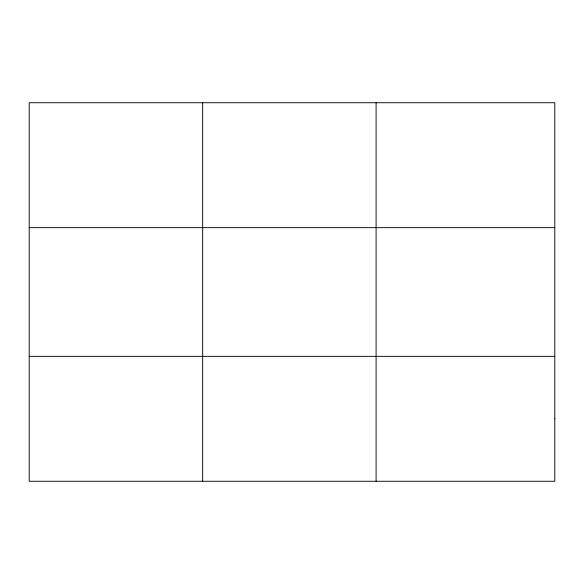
<?xml version="1.0" encoding="UTF-8"?>
<svg xmlns="http://www.w3.org/2000/svg" width="584" height="584" viewBox="0 0 584 584"><rect width="100%" height="100%" fill="white"/><g stroke="black" fill="none" stroke-linecap="round" stroke-linejoin="round"><path stroke-width="0.88" d="M202.648 481.267L202.648 102.733M376.096 481.267L376.096 102.733M29.2 227.651L554.8 227.651M29.2 356.349L554.8 356.349M554.8 418.808L554.8 481.267L29.2 481.267L29.2 102.733L554.8 102.733L554.8 418.808"/></g></svg>
